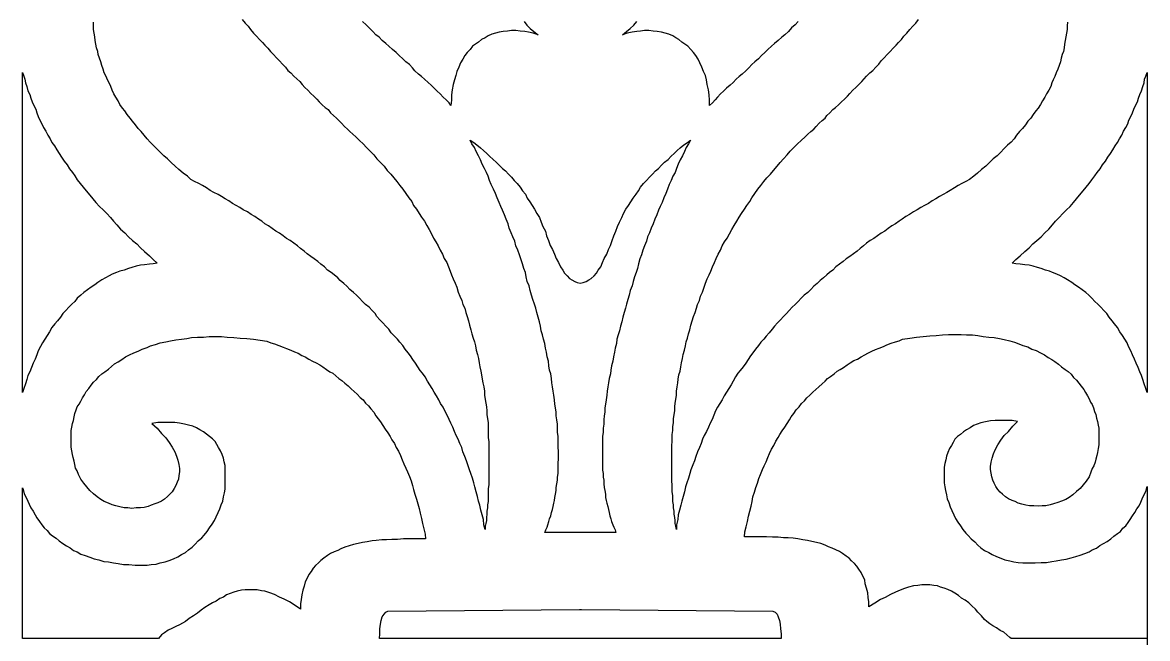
# Model space of a CAD drawing. Extents: x -372 to 372, y -358 to 358.
# Drawn here: x 242.8 to 312.5, y -77.1 to -39 of the extents above; entities that cross this region are included whole.
import ezdxf

# ---------------------------------------------------------------- set-up
doc = ezdxf.new("R2010")
doc.units = 0
doc.layers.add('LAYER_1', color=18, linetype='CONTINUOUS')
doc.layers.add('LAYER_2', color=4, linetype='CONTINUOUS')

msp = doc.modelspace()

# ---------------------------------------------------------------- linework, layer by layer
at = {"layer": 'LAYER_1'}
for points in [[(256.43, -38.823), (256.617, -39.05), (256.803, -39.244), (256.952, -39.439), (257.138, -39.666), (257.325, -39.861), (257.511, -40.055), (257.697, -40.25), (257.846, -40.412), (258.033, -40.606), (258.182, -40.801), (258.368, -40.996), (258.554, -41.19), (258.741, -41.385), (258.927, -41.579), (259.113, -41.774), (259.262, -41.969), (259.449, -42.131), (259.635, -42.325), (259.821, -42.488), (260.008, -42.65), (260.157, -42.844), (260.306, -43.039), (260.492, -43.201), (260.678, -43.396), (260.865, -43.558), (261.051, -43.752), (261.2, -43.915), (261.386, -44.109), (261.573, -44.271), (261.759, -44.401), (261.908, -44.596), (262.094, -44.758), (262.281, -44.92), (262.43, -45.082), (262.579, -45.244), (262.765, -45.439), (262.951, -45.601), (263.101, -45.763), (263.287, -45.925), (263.473, -46.088), (263.697, -46.315), (263.92, -46.509), (264.144, -46.736), (264.367, -46.963), (264.591, -47.19), (264.777, -47.45), (265.001, -47.677), (265.225, -47.904), (265.411, -48.163), (265.634, -48.39), (265.821, -48.617), (266.007, -48.844), (266.193, -49.104), (266.38, -49.331), (266.566, -49.59), (266.752, -49.85), (266.939, -50.077), (267.05, -50.336), (267.237, -50.563), (267.386, -50.823), (267.535, -51.05), (267.721, -51.309), (267.87, -51.569), (268.019, -51.828), (268.168, -52.088), (268.28, -52.347), (268.429, -52.574), (268.578, -52.834), (268.69, -53.093), (268.839, -53.353), (268.951, -53.612), (269.1, -53.871), (269.212, -54.131), (269.323, -54.39), (269.398, -54.617), (269.51, -54.877), (269.622, -55.136), (269.733, -55.396), (269.808, -55.688), (269.92, -55.947), (270.031, -56.207), (270.106, -56.466), (270.218, -56.693), (270.292, -56.953), (270.367, -57.212), (270.441, -57.471), (270.516, -57.731), (270.59, -58.023), (270.665, -58.282), (270.739, -58.542), (270.814, -58.769), (270.888, -59.028), (270.926, -59.288), (271, -59.547), (271.075, -59.807), (271.112, -60.066), (271.149, -60.326), (271.224, -60.585), (271.261, -60.812), (271.298, -61.071), (271.336, -61.299), (271.41, -61.558), (271.447, -61.817), (271.447, -62.077), (271.485, -62.336), (271.522, -62.563), (271.559, -62.79), (271.596, -63.05), (271.596, -63.277), (271.634, -63.536), (271.671, -63.763), (271.671, -64.023), (271.671, -64.25), (271.671, -64.509), (271.671, -64.704), (271.708, -64.931), (271.708, -65.19), (271.708, -65.417), (271.708, -65.644), (271.708, -65.872), (271.708, -66.099), (271.708, -66.326), (271.708, -66.553), (271.708, -66.747), (271.708, -66.974), (271.708, -67.201), (271.708, -67.396), (271.708, -67.623), (271.671, -67.85), (271.671, -68.045), (271.671, -68.272), (271.671, -68.466), (271.671, -68.661), (271.634, -68.855), (271.634, -69.05), (271.596, -69.245), (271.596, -69.439), (271.559, -69.634), (271.559, -69.828), (271.522, -70.023), (271.485, -70.185), (271.485, -70.38), (271.41, -70.088), (271.373, -69.763), (271.298, -69.472), (271.224, -69.18), (271.149, -68.888), (271.075, -68.628), (271, -68.336), (270.926, -68.045), (270.851, -67.753), (270.777, -67.493), (270.702, -67.201), (270.59, -66.909), (270.516, -66.682), (270.404, -66.39), (270.33, -66.131), (270.218, -65.872), (270.106, -65.58), (270.031, -65.32), (269.92, -65.061), (269.808, -64.801), (269.696, -64.574), (269.584, -64.315), (269.473, -64.055), (269.361, -63.796), (269.249, -63.569), (269.137, -63.309), (268.988, -63.05), (268.876, -62.823), (268.727, -62.596), (268.615, -62.369), (268.466, -62.109), (268.317, -61.882), (268.206, -61.655), (268.057, -61.428), (267.907, -61.201), (267.758, -60.942), (267.609, -60.715), (267.46, -60.553), (267.311, -60.326), (267.162, -60.099), (267.013, -59.871), (266.864, -59.644), (266.715, -59.45), (266.529, -59.223), (266.38, -58.996), (266.193, -58.801), (266.044, -58.607), (265.858, -58.412), (265.672, -58.217), (265.523, -57.99), (265.336, -57.796), (265.15, -57.601), (264.964, -57.407), (264.777, -57.212), (264.666, -57.017), (264.479, -56.823), (264.293, -56.628), (264.069, -56.466), (263.883, -56.271), (263.697, -56.077), (263.51, -55.882), (263.324, -55.72), (263.101, -55.526), (262.914, -55.331), (262.728, -55.169), (262.504, -54.974), (262.355, -54.812), (262.132, -54.617), (261.945, -54.488), (261.722, -54.326), (261.535, -54.131), (261.312, -53.969), (261.126, -53.807), (260.902, -53.644), (260.678, -53.482), (260.455, -53.32), (260.269, -53.158), (260.045, -52.996), (259.859, -52.834), (259.635, -52.671), (259.411, -52.509), (259.188, -52.38), (258.964, -52.217), (258.741, -52.055), (258.517, -51.925), (258.294, -51.763), (258.07, -51.601), (257.846, -51.471), (257.66, -51.309), (257.437, -51.18), (257.213, -51.017), (256.989, -50.888), (256.766, -50.725), (256.505, -50.596), (256.281, -50.466), (256.058, -50.336), (255.834, -50.207), (255.611, -50.044), (255.387, -49.915), (255.163, -49.785), (254.94, -49.655), (254.679, -49.525), (254.455, -49.396), (254.232, -49.234), (253.971, -49.104), (253.747, -48.974), (253.487, -48.844), (253.263, -48.715), (253.039, -48.52), (252.779, -48.325), (252.518, -48.098), (252.294, -47.904), (252.033, -47.677), (251.81, -47.45), (251.586, -47.255), (251.363, -47.028), (251.139, -46.834), (250.915, -46.607), (250.729, -46.412), (250.543, -46.217), (250.357, -45.99), (250.17, -45.763), (249.984, -45.569), (249.835, -45.342), (249.649, -45.115), (249.5, -44.92), (249.313, -44.693), (249.164, -44.466), (249.015, -44.304), (248.866, -44.077), (248.754, -43.85), (248.605, -43.623), (248.493, -43.428), (248.382, -43.201), (248.307, -42.974), (248.195, -42.747), (248.084, -42.552), (248.009, -42.358), (247.897, -42.131), (247.823, -41.904), (247.748, -41.677), (247.674, -41.45), (247.599, -41.223), (247.525, -40.996), (247.487, -40.801), (247.413, -40.574), (247.376, -40.347), (247.338, -40.12), (247.301, -39.893), (247.264, -39.666), (247.226, -39.439), (247.226, -39.212), (247.226, -38.985)], [(273.907, -38.952), (274.056, -39.179), (274.279, -39.374), (274.503, -39.569), (274.764, -39.763), (274.466, -39.666), (274.168, -39.601), (273.944, -39.569), (273.646, -39.536), (273.385, -39.504), (273.124, -39.504), (272.863, -39.536), (272.603, -39.569), (272.342, -39.601), (272.118, -39.666), (271.895, -39.731), (271.671, -39.828), (271.485, -39.958), (271.261, -40.055), (271.075, -40.217), (270.888, -40.347), (270.702, -40.477), (270.553, -40.671), (270.367, -40.866), (270.218, -41.061), (270.106, -41.288), (269.957, -41.515), (269.845, -41.774), (269.733, -42.034), (269.659, -42.293), (269.584, -42.552), (269.51, -42.844), (269.435, -43.169), (269.398, -43.493), (269.398, -43.817), (269.361, -44.142), (269.249, -43.979), (269.063, -43.785), (268.876, -43.623), (268.69, -43.428), (268.504, -43.266), (268.317, -43.071), (268.131, -42.877), (267.945, -42.715), (267.721, -42.52), (267.535, -42.358), (267.349, -42.196), (267.125, -42.001), (266.976, -41.806), (266.79, -41.612), (266.566, -41.45), (266.38, -41.255), (266.156, -41.061), (265.97, -40.866), (265.746, -40.671), (265.523, -40.477), (265.336, -40.315), (265.113, -40.12), (264.926, -39.925), (264.703, -39.763), (264.517, -39.569), (264.293, -39.342), (264.107, -39.147), (263.883, -38.952)], [(290.861, -38.952), (290.675, -39.147), (290.452, -39.342), (290.265, -39.569), (290.042, -39.763), (289.855, -39.925), (289.632, -40.12), (289.408, -40.315), (289.222, -40.477), (288.998, -40.671), (288.812, -40.866), (288.588, -41.061), (288.402, -41.255), (288.179, -41.45), (287.992, -41.612), (287.806, -41.806), (287.62, -42.001), (287.396, -42.196), (287.21, -42.358), (287.023, -42.52), (286.837, -42.715), (286.651, -42.877), (286.427, -43.071), (286.241, -43.266), (286.055, -43.428), (285.868, -43.623), (285.719, -43.785), (285.57, -43.979), (285.384, -44.142), (285.384, -43.817), (285.347, -43.493), (285.309, -43.169), (285.235, -42.844), (285.198, -42.552), (285.123, -42.293), (285.011, -42.034), (284.899, -41.774), (284.788, -41.515), (284.676, -41.288), (284.527, -41.061), (284.378, -40.866), (284.229, -40.671), (284.042, -40.477), (283.856, -40.347), (283.67, -40.217), (283.483, -40.055), (283.297, -39.958), (283.111, -39.828), (282.85, -39.731), (282.626, -39.666), (282.403, -39.601), (282.142, -39.569), (281.881, -39.536), (281.62, -39.504), (281.359, -39.504), (281.099, -39.536), (280.875, -39.569), (280.577, -39.601), (280.279, -39.666), (279.981, -39.763), (280.242, -39.569), (280.465, -39.374), (280.689, -39.179), (280.875, -38.952)], [(307.555, -38.985), (307.518, -39.212), (307.518, -39.439), (307.481, -39.666), (307.444, -39.893), (307.406, -40.12), (307.369, -40.347), (307.332, -40.574), (307.295, -40.801), (307.22, -40.996), (307.145, -41.223), (307.108, -41.45), (307.034, -41.677), (306.959, -41.904), (306.847, -42.131), (306.773, -42.358), (306.661, -42.552), (306.587, -42.747), (306.512, -42.974), (306.4, -43.201), (306.251, -43.428), (306.139, -43.623), (305.99, -43.85), (305.879, -44.077), (305.729, -44.304), (305.58, -44.466), (305.431, -44.693), (305.282, -44.92), (305.096, -45.115), (304.947, -45.342), (304.761, -45.569), (304.574, -45.763), (304.388, -45.99), (304.239, -46.217), (304.053, -46.412), (303.829, -46.607), (303.605, -46.834), (303.419, -47.028), (303.196, -47.255), (302.935, -47.45), (302.711, -47.677), (302.488, -47.904), (302.227, -48.098), (301.966, -48.325), (301.742, -48.52), (301.481, -48.715), (301.258, -48.844), (300.997, -48.974), (300.773, -49.104), (300.55, -49.234), (300.289, -49.396), (300.065, -49.525), (299.842, -49.655), (299.618, -49.785), (299.395, -49.915), (299.171, -50.044), (298.948, -50.207), (298.687, -50.336), (298.463, -50.466), (298.24, -50.596), (298.016, -50.725), (297.755, -50.888), (297.532, -51.017), (297.308, -51.18), (297.122, -51.309), (296.898, -51.471), (296.675, -51.601), (296.451, -51.763), (296.227, -51.925), (296.004, -52.055), (295.78, -52.217), (295.557, -52.38), (295.333, -52.509), (295.109, -52.671), (294.923, -52.834), (294.7, -52.996), (294.513, -53.158), (294.29, -53.32), (294.066, -53.482), (293.843, -53.644), (293.656, -53.807), (293.433, -53.969), (293.209, -54.131), (293.023, -54.326), (292.799, -54.488), (292.65, -54.617), (292.427, -54.812), (292.24, -54.974), (292.054, -55.169), (291.83, -55.331), (291.644, -55.526), (291.458, -55.72), (291.234, -55.882), (291.048, -56.077), (290.861, -56.271), (290.675, -56.466), (290.489, -56.628), (290.303, -56.823), (290.153, -57.017), (289.967, -57.212), (289.781, -57.407), (289.595, -57.601), (289.408, -57.796), (289.259, -57.99), (289.073, -58.217), (288.887, -58.412), (288.738, -58.607), (288.551, -58.801), (288.402, -58.996), (288.216, -59.223), (288.067, -59.45), (287.918, -59.644), (287.769, -59.871), (287.62, -60.099), (287.471, -60.326), (287.284, -60.553), (287.135, -60.715), (286.986, -60.942), (286.837, -61.201), (286.725, -61.428), (286.576, -61.655), (286.427, -61.882), (286.278, -62.109), (286.166, -62.369), (286.017, -62.596), (285.868, -62.823), (285.756, -63.05), (285.645, -63.309), (285.533, -63.569), (285.421, -63.796), (285.309, -64.055), (285.198, -64.315), (285.048, -64.574), (284.937, -64.801), (284.862, -65.061), (284.75, -65.32), (284.639, -65.58), (284.527, -65.872), (284.452, -66.131), (284.34, -66.39), (284.229, -66.682), (284.154, -66.909), (284.08, -67.201), (283.968, -67.493), (283.893, -67.753), (283.819, -68.045), (283.744, -68.336), (283.67, -68.628), (283.595, -68.888), (283.521, -69.18), (283.446, -69.472), (283.409, -69.763), (283.334, -70.088), (283.334, -70.38), (283.297, -70.185), (283.26, -70.023), (283.26, -69.828), (283.223, -69.634), (283.185, -69.439), (283.185, -69.245), (283.148, -69.05), (283.148, -68.855), (283.111, -68.661), (283.111, -68.466), (283.111, -68.272), (283.074, -68.045), (283.074, -67.85), (283.074, -67.623), (283.036, -67.396), (283.036, -67.201), (283.036, -66.974), (283.036, -66.747), (283.036, -66.553), (283.036, -66.326), (283.036, -66.099), (283.036, -65.872), (283.036, -65.644), (283.036, -65.417), (283.036, -65.19), (283.074, -64.931), (283.074, -64.704), (283.074, -64.509), (283.111, -64.25), (283.111, -64.023), (283.148, -63.763), (283.148, -63.536), (283.185, -63.277), (283.223, -63.05), (283.223, -62.79), (283.26, -62.563), (283.297, -62.336), (283.334, -62.077), (283.334, -61.817), (283.372, -61.558), (283.409, -61.299), (283.446, -61.071), (283.483, -60.812), (283.558, -60.585), (283.595, -60.326), (283.632, -60.066), (283.707, -59.807), (283.744, -59.547), (283.819, -59.288), (283.893, -59.028), (283.931, -58.769), (284.005, -58.542), (284.08, -58.282), (284.154, -58.023), (284.229, -57.731), (284.303, -57.471), (284.378, -57.212), (284.49, -56.953), (284.564, -56.693), (284.639, -56.466), (284.75, -56.207), (284.825, -55.947), (284.937, -55.688), (285.048, -55.396), (285.123, -55.136), (285.235, -54.877), (285.347, -54.617), (285.458, -54.39), (285.57, -54.131), (285.682, -53.871), (285.794, -53.612), (285.906, -53.353), (286.055, -53.093), (286.166, -52.834), (286.315, -52.574), (286.464, -52.347), (286.614, -52.088), (286.763, -51.828), (286.912, -51.569), (287.061, -51.309), (287.21, -51.05), (287.359, -50.823), (287.545, -50.563), (287.694, -50.336), (287.88, -50.077), (287.992, -49.85), (288.179, -49.59), (288.365, -49.331), (288.551, -49.104), (288.738, -48.844), (288.924, -48.617), (289.147, -48.39), (289.334, -48.163), (289.557, -47.904), (289.744, -47.677), (289.967, -47.45), (290.191, -47.19), (290.377, -46.963), (290.601, -46.736), (290.824, -46.509), (291.048, -46.315), (291.309, -46.088), (291.458, -45.925), (291.644, -45.763), (291.83, -45.601), (291.979, -45.439), (292.166, -45.244), (292.352, -45.082), (292.538, -44.92), (292.65, -44.758), (292.836, -44.596), (293.023, -44.401), (293.172, -44.271), (293.358, -44.109), (293.544, -43.915), (293.731, -43.752), (293.917, -43.558), (294.066, -43.396), (294.252, -43.201), (294.439, -43.039), (294.625, -42.844), (294.811, -42.65), (294.96, -42.488), (295.109, -42.325), (295.296, -42.131), (295.482, -41.969), (295.668, -41.774), (295.855, -41.579), (296.004, -41.385), (296.19, -41.19), (296.376, -40.996), (296.563, -40.801), (296.749, -40.606), (296.935, -40.412), (297.084, -40.25), (297.271, -40.055), (297.42, -39.861), (297.606, -39.666), (297.792, -39.439), (297.979, -39.244), (298.165, -39.05), (298.314, -38.823)]]:
    msp.add_lwpolyline(points, dxfattribs=at)
for points in [[(242.904, -42.325), (242.978, -42.52), (243.016, -42.747), (243.09, -42.974), (243.165, -43.234), (243.277, -43.461), (243.351, -43.688), (243.426, -43.915), (243.537, -44.142), (243.649, -44.369), (243.724, -44.596), (243.798, -44.823), (243.91, -45.05), (244.022, -45.277), (244.134, -45.504), (244.283, -45.731), (244.394, -45.99), (244.544, -46.217), (244.655, -46.444), (244.804, -46.639), (244.953, -46.898), (245.102, -47.125), (245.252, -47.352), (245.401, -47.58), (245.587, -47.807), (245.736, -48.066), (245.922, -48.293), (246.071, -48.488), (246.22, -48.747), (246.407, -48.974), (246.593, -49.201), (246.779, -49.428), (247.003, -49.688), (247.189, -49.915), (247.376, -50.142), (247.599, -50.401), (247.823, -50.596), (248.046, -50.823), (248.27, -51.082), (248.456, -51.309), (248.68, -51.536), (248.903, -51.796), (249.164, -52.023), (249.388, -52.282), (249.649, -52.509), (249.909, -52.704), (250.133, -52.963), (250.394, -53.19), (250.692, -53.45), (250.915, -53.677), (251.176, -53.904), (250.915, -53.936), (250.692, -53.969), (250.394, -54.001), (250.133, -54.034), (249.872, -54.098), (249.611, -54.163), (249.388, -54.228), (249.127, -54.326), (248.866, -54.39), (248.642, -54.488), (248.382, -54.585), (248.195, -54.682), (247.972, -54.812), (247.748, -54.942), (247.487, -55.104), (247.301, -55.234), (247.077, -55.396), (246.854, -55.558), (246.63, -55.72), (246.444, -55.882), (246.22, -56.077), (246.071, -56.271), (245.885, -56.434), (245.699, -56.628), (245.512, -56.823), (245.326, -57.017), (245.177, -57.244), (244.991, -57.471), (244.842, -57.666), (244.655, -57.893), (244.506, -58.153), (244.357, -58.38), (244.208, -58.607), (244.059, -58.834), (243.947, -59.061), (243.798, -59.32), (243.724, -59.58), (243.612, -59.839), (243.5, -60.099), (243.388, -60.358), (243.277, -60.617), (243.165, -60.844), (243.09, -61.104), (243.016, -61.363), (242.904, -61.655), (242.83, -61.913), (242.83, -42.098)], [(312.474, -61.913), (312.4, -61.655), (312.288, -61.363), (312.213, -61.104), (312.139, -60.844), (312.027, -60.617), (311.915, -60.358), (311.803, -60.099), (311.692, -59.839), (311.58, -59.58), (311.468, -59.32), (311.319, -59.061), (311.244, -58.834), (311.095, -58.607), (310.946, -58.38), (310.797, -58.153), (310.648, -57.893), (310.462, -57.666), (310.313, -57.471), (310.126, -57.244), (309.977, -57.017), (309.791, -56.823), (309.605, -56.628), (309.418, -56.434), (309.232, -56.271), (309.046, -56.077), (308.86, -55.882), (308.673, -55.72), (308.45, -55.558), (308.226, -55.396), (308.003, -55.234), (307.816, -55.104), (307.555, -54.942), (307.332, -54.812), (307.108, -54.682), (306.885, -54.585), (306.624, -54.488), (306.437, -54.39), (306.177, -54.326), (305.916, -54.228), (305.692, -54.163), (305.431, -54.098), (305.171, -54.034), (304.91, -54.001), (304.612, -53.969), (304.351, -53.936), (304.127, -53.904), (304.351, -53.677), (304.612, -53.45), (304.91, -53.19), (305.171, -52.963), (305.394, -52.704), (305.655, -52.509), (305.916, -52.282), (306.139, -52.023), (306.4, -51.796), (306.624, -51.536), (306.81, -51.309), (307.034, -51.082), (307.257, -50.823), (307.481, -50.596), (307.704, -50.401), (307.928, -50.142), (308.114, -49.915), (308.301, -49.688), (308.524, -49.428), (308.71, -49.201), (308.897, -48.974), (309.046, -48.747), (309.232, -48.488), (309.381, -48.293), (309.568, -48.066), (309.717, -47.807), (309.903, -47.58), (310.052, -47.352), (310.201, -47.125), (310.35, -46.898), (310.499, -46.639), (310.648, -46.444), (310.76, -46.217), (310.909, -45.99), (311.021, -45.731), (311.17, -45.504), (311.282, -45.277), (311.356, -45.05), (311.468, -44.823), (311.58, -44.596), (311.654, -44.369), (311.766, -44.142), (311.878, -43.915), (311.952, -43.688), (312.027, -43.461), (312.139, -43.234), (312.213, -42.974), (312.288, -42.747), (312.325, -42.52), (312.4, -42.325), (312.474, -42.098)], [(284.08, -46.509), (283.931, -46.736), (283.819, -46.996), (283.707, -47.255), (283.558, -47.515), (283.446, -47.774), (283.334, -48.034), (283.26, -48.293), (283.111, -48.52), (282.999, -48.78), (282.887, -49.039), (282.775, -49.331), (282.664, -49.59), (282.552, -49.85), (282.44, -50.142), (282.328, -50.401), (282.216, -50.628), (282.105, -50.92), (281.993, -51.18), (281.881, -51.471), (281.769, -51.731), (281.658, -52.023), (281.546, -52.282), (281.471, -52.542), (281.359, -52.834), (281.248, -53.093), (281.173, -53.385), (281.061, -53.644), (280.987, -53.936), (280.912, -54.228), (280.838, -54.488), (280.726, -54.747), (280.651, -55.039), (280.577, -55.298), (280.465, -55.59), (280.391, -55.882), (280.316, -56.142), (280.242, -56.434), (280.167, -56.693), (280.092, -56.953), (280.018, -57.244), (279.943, -57.536), (279.869, -57.796), (279.794, -58.088), (279.72, -58.347), (279.645, -58.607), (279.608, -58.866), (279.534, -59.158), (279.496, -59.417), (279.422, -59.709), (279.384, -59.969), (279.31, -60.261), (279.273, -60.52), (279.235, -60.747), (279.161, -61.039), (279.124, -61.299), (279.086, -61.558), (279.049, -61.817), (279.012, -62.077), (278.975, -62.369), (278.937, -62.628), (278.9, -62.855), (278.9, -63.115), (278.863, -63.342), (278.826, -63.601), (278.826, -63.861), (278.788, -64.12), (278.788, -64.38), (278.751, -64.607), (278.751, -64.834), (278.751, -65.061), (278.751, -65.32), (278.751, -65.547), (278.751, -65.774), (278.751, -66.034), (278.751, -66.261), (278.751, -66.488), (278.751, -66.715), (278.788, -66.909), (278.788, -67.136), (278.826, -67.331), (278.826, -67.558), (278.863, -67.785), (278.9, -67.98), (278.937, -68.207), (278.937, -68.401), (278.975, -68.596), (279.012, -68.758), (279.086, -68.953), (279.124, -69.147), (279.161, -69.342), (279.198, -69.536), (279.273, -69.731), (279.31, -69.893), (279.384, -70.088), (279.459, -70.25), (279.534, -70.412), (279.571, -70.574), (275.174, -70.574), (275.248, -70.412), (275.323, -70.25), (275.36, -70.088), (275.435, -69.893), (275.472, -69.731), (275.546, -69.536), (275.584, -69.342), (275.658, -69.147), (275.695, -68.953), (275.733, -68.758), (275.77, -68.596), (275.807, -68.401), (275.844, -68.207), (275.882, -67.98), (275.882, -67.785), (275.919, -67.558), (275.956, -67.331), (275.956, -67.136), (275.994, -66.909), (275.994, -66.715), (275.994, -66.488), (275.994, -66.261), (276.031, -66.034), (276.031, -65.774), (276.031, -65.547), (275.994, -65.32), (275.994, -65.061), (275.994, -64.834), (275.994, -64.607), (275.956, -64.38), (275.956, -64.12), (275.956, -63.861), (275.919, -63.601), (275.882, -63.342), (275.882, -63.115), (275.844, -62.855), (275.807, -62.628), (275.77, -62.369), (275.733, -62.077), (275.695, -61.817), (275.658, -61.558), (275.621, -61.299), (275.584, -61.039), (275.546, -60.747), (275.472, -60.52), (275.435, -60.261), (275.397, -59.969), (275.323, -59.709), (275.286, -59.417), (275.211, -59.158), (275.174, -58.866), (275.099, -58.607), (275.025, -58.347), (274.95, -58.088), (274.913, -57.796), (274.838, -57.536), (274.764, -57.244), (274.689, -56.953), (274.615, -56.693), (274.54, -56.434), (274.428, -56.142), (274.354, -55.882), (274.279, -55.59), (274.205, -55.298), (274.093, -55.039), (274.019, -54.747), (273.981, -54.488), (273.87, -54.228), (273.795, -53.936), (273.683, -53.644), (273.609, -53.385), (273.497, -53.093), (273.385, -52.834), (273.311, -52.542), (273.199, -52.282), (273.087, -52.023), (272.975, -51.731), (272.901, -51.471), (272.789, -51.18), (272.677, -50.92), (272.565, -50.628), (272.454, -50.401), (272.342, -50.142), (272.23, -49.85), (272.118, -49.59), (272.006, -49.331), (271.857, -49.039), (271.746, -48.78), (271.671, -48.52), (271.559, -48.293), (271.447, -48.034), (271.298, -47.774), (271.187, -47.515), (271.075, -47.255), (270.926, -46.996), (270.814, -46.736), (270.665, -46.509), (270.553, -46.282), (270.777, -46.444), (270.963, -46.574), (271.187, -46.769), (271.373, -46.931), (271.596, -47.125), (271.746, -47.288), (271.969, -47.482), (272.155, -47.644), (272.342, -47.839), (272.565, -48.034), (272.752, -48.196), (272.938, -48.39), (273.124, -48.585), (273.273, -48.78), (273.46, -48.974), (273.646, -49.201), (273.795, -49.428), (273.981, -49.623), (274.093, -49.882), (274.242, -50.109), (274.391, -50.336), (274.54, -50.563), (274.689, -50.823), (274.838, -51.082), (274.95, -51.374), (275.062, -51.634), (275.211, -51.925), (275.286, -52.217), (275.397, -52.509), (275.509, -52.801), (275.658, -53.061), (275.77, -53.353), (275.882, -53.612), (276.031, -53.871), (276.143, -54.131), (276.292, -54.326), (276.403, -54.52), (276.552, -54.682), (276.702, -54.844), (276.851, -54.942), (277.037, -55.039), (277.186, -55.104), (277.372, -55.136), (277.559, -55.104), (277.745, -55.039), (277.894, -54.942), (278.043, -54.844), (278.229, -54.682), (278.378, -54.52), (278.49, -54.326), (278.639, -54.131), (278.751, -53.871), (278.863, -53.612), (279.012, -53.353), (279.124, -53.061), (279.235, -52.801), (279.347, -52.509), (279.459, -52.217), (279.571, -51.925), (279.683, -51.634), (279.794, -51.374), (279.943, -51.082), (280.055, -50.823), (280.204, -50.563), (280.353, -50.336), (280.502, -50.109), (280.651, -49.882), (280.838, -49.623), (280.987, -49.428), (281.099, -49.201), (281.285, -48.974), (281.471, -48.78), (281.658, -48.585), (281.844, -48.39), (282.03, -48.196), (282.216, -48.034), (282.403, -47.839), (282.589, -47.644), (282.813, -47.482), (282.999, -47.288), (283.185, -47.125), (283.372, -46.931), (283.558, -46.769), (283.782, -46.574), (284.005, -46.444), (284.191, -46.282)], [(255.499, -58.477), (255.909, -58.509), (256.319, -58.542), (256.729, -58.574), (257.138, -58.607), (257.548, -58.671), (257.958, -58.736), (258.219, -58.834), (258.443, -58.899), (258.703, -58.996), (258.964, -59.093), (259.188, -59.19), (259.449, -59.288), (259.672, -59.385), (259.896, -59.482), (260.119, -59.612), (260.343, -59.709), (260.567, -59.839), (260.79, -59.969), (261.014, -60.066), (261.237, -60.196), (261.424, -60.326), (261.647, -60.488), (261.871, -60.617), (262.057, -60.715), (262.243, -60.877), (262.43, -61.039), (262.616, -61.169), (262.802, -61.331), (262.989, -61.493), (263.175, -61.688), (263.361, -61.85), (263.548, -62.012), (263.734, -62.207), (263.92, -62.369), (264.069, -62.563), (264.256, -62.726), (264.405, -62.92), (264.591, -63.115), (264.703, -63.342), (264.852, -63.536), (265.001, -63.731), (265.15, -63.958), (265.299, -64.185), (265.448, -64.412), (265.597, -64.639), (265.709, -64.834), (265.858, -65.061), (265.97, -65.32), (266.119, -65.547), (266.231, -65.807), (266.342, -66.066), (266.454, -66.326), (266.566, -66.585), (266.678, -66.812), (266.79, -67.104), (266.901, -67.363), (266.976, -67.655), (267.05, -67.915), (267.125, -68.207), (267.237, -68.499), (267.311, -68.79), (267.386, -69.082), (267.46, -69.374), (267.535, -69.699), (267.609, -70.023), (267.684, -70.347), (267.758, -70.672), (267.796, -70.963), (266.417, -70.963), (266.044, -70.996), (265.709, -70.996), (265.374, -71.028), (265.075, -71.028), (264.74, -71.061), (264.479, -71.093), (264.181, -71.158), (263.883, -71.19), (263.622, -71.255), (263.324, -71.32), (263.063, -71.385), (262.802, -71.482), (262.542, -71.58), (262.355, -71.677), (262.132, -71.774), (261.908, -71.872), (261.722, -72.001), (261.498, -72.163), (261.312, -72.293), (261.163, -72.455), (260.977, -72.618), (260.827, -72.78), (260.716, -72.974), (260.567, -73.169), (260.455, -73.396), (260.343, -73.623), (260.269, -73.882), (260.194, -74.142), (260.119, -74.434), (260.082, -74.726), (260.045, -74.985), (260.045, -75.309), (259.71, -75.082), (259.374, -74.855), (259.039, -74.693), (258.741, -74.563), (258.443, -74.401), (258.145, -74.304), (257.846, -74.207), (257.623, -74.174), (257.362, -74.109), (256.617, -74.109), (256.393, -74.142), (256.132, -74.207), (255.909, -74.272), (255.685, -74.336), (255.462, -74.434), (255.275, -74.563), (255.052, -74.661), (254.828, -74.823), (254.605, -74.92), (254.381, -75.05), (254.12, -75.212), (253.897, -75.374), (253.673, -75.569), (253.412, -75.731), (253.151, -75.893), (252.928, -76.088), (252.741, -76.185), (252.555, -76.282), (252.331, -76.38), (252.071, -76.509), (251.847, -76.607), (251.623, -76.769), (251.437, -76.899), (251.251, -77.126), (251.25, -77.129), (242.831, -77.129), (242.831, -67.805), (242.867, -67.915), (242.941, -68.174), (243.053, -68.401), (243.165, -68.628), (243.239, -68.823), (243.351, -69.05), (243.5, -69.245), (243.612, -69.472), (243.724, -69.666), (243.873, -69.893), (244.022, -70.088), (244.171, -70.282), (244.357, -70.445), (244.506, -70.639), (244.693, -70.769), (244.916, -70.931), (245.102, -71.093), (245.326, -71.255), (245.55, -71.385), (245.773, -71.515), (245.997, -71.677), (246.22, -71.774), (246.444, -71.904), (246.705, -72.001), (247.003, -72.099), (247.264, -72.196), (247.562, -72.261), (247.86, -72.358), (248.158, -72.39), (248.456, -72.455), (248.754, -72.488), (249.09, -72.553), (249.425, -72.553), (249.798, -72.585), (250.543, -72.585), (250.804, -72.553), (251.102, -72.52), (251.363, -72.455), (251.661, -72.39), (251.922, -72.293), (252.182, -72.196), (252.443, -72.066), (252.667, -71.936), (252.928, -71.807), (253.114, -71.645), (253.338, -71.482), (253.524, -71.288), (253.71, -71.093), (253.934, -70.899), (254.083, -70.736), (254.269, -70.509), (254.418, -70.282), (254.567, -70.055), (254.716, -69.828), (254.828, -69.601), (254.94, -69.342), (255.052, -69.115), (255.126, -68.855), (255.238, -68.628), (255.275, -68.369), (255.35, -68.109), (255.387, -67.882), (255.387, -67.623), (255.387, -67.363), (255.387, -67.104), (255.387, -66.877), (255.387, -66.65), (255.387, -66.423), (255.313, -66.196), (255.275, -65.969), (255.201, -65.742), (255.089, -65.515), (254.977, -65.32), (254.865, -65.126), (254.754, -64.931), (254.605, -64.769), (254.418, -64.639), (254.232, -64.477), (254.046, -64.347), (253.822, -64.217), (253.598, -64.088), (253.375, -63.99), (253.114, -63.926), (252.853, -63.861), (252.555, -63.796), (252.257, -63.763), (251.214, -63.763), (250.841, -63.828), (251.176, -64.12), (251.437, -64.444), (251.698, -64.704), (251.922, -64.996), (252.108, -65.288), (252.257, -65.58), (252.369, -65.839), (252.443, -66.099), (252.518, -66.358), (252.555, -66.617), (252.555, -66.812), (252.518, -67.039), (252.481, -67.266), (252.406, -67.461), (252.331, -67.655), (252.22, -67.85), (252.108, -68.045), (251.959, -68.207), (251.81, -68.336), (251.623, -68.499), (251.437, -68.628), (251.214, -68.726), (251.027, -68.79), (250.804, -68.888), (250.617, -68.953), (250.357, -69.017), (250.133, -69.05), (249.872, -69.05), (249.611, -69.082), (249.35, -69.05), (249.127, -69.05), (248.866, -68.985), (248.605, -68.92), (248.382, -68.855), (248.158, -68.758), (247.897, -68.661), (247.674, -68.531), (247.45, -68.369), (247.226, -68.174), (247.003, -67.98), (246.817, -67.753), (246.63, -67.526), (246.444, -67.266), (246.295, -66.974), (246.22, -66.747), (246.109, -66.585), (246.071, -66.358), (246.034, -66.163), (245.96, -65.936), (245.922, -65.742), (245.885, -65.515), (245.848, -65.288), (245.848, -65.093), (245.848, -64.866), (245.848, -64.672), (245.848, -64.477), (245.848, -64.25), (245.885, -64.055), (245.922, -63.828), (245.997, -63.634), (246.034, -63.407), (246.071, -63.212), (246.146, -62.985), (246.22, -62.79), (246.332, -62.628), (246.444, -62.434), (246.556, -62.239), (246.668, -62.044), (246.779, -61.85), (246.928, -61.655), (247.077, -61.461), (247.226, -61.266), (247.413, -61.104), (247.562, -60.909), (247.748, -60.747), (247.934, -60.617), (248.158, -60.455), (248.344, -60.293), (248.531, -60.131), (248.754, -60.001), (248.978, -59.871), (249.201, -59.709), (249.462, -59.58), (249.723, -59.45), (249.984, -59.353), (250.245, -59.223), (250.543, -59.126), (250.766, -59.028), (251.065, -58.931), (251.363, -58.834), (251.698, -58.769), (251.996, -58.704), (252.331, -58.639), (252.667, -58.607), (253.002, -58.574), (253.3, -58.509), (253.673, -58.477), (254.046, -58.477), (254.381, -58.444), (255.163, -58.444)], [(301.287, -58.344), (301.66, -58.344), (301.995, -58.376), (302.33, -58.441), (302.666, -58.474), (303.001, -58.506), (303.336, -58.571), (303.634, -58.636), (303.97, -58.701), (304.268, -58.798), (304.529, -58.895), (304.79, -58.993), (305.088, -59.09), (305.349, -59.22), (305.609, -59.317), (305.87, -59.447), (306.131, -59.576), (306.355, -59.738), (306.578, -59.868), (306.765, -59.998), (306.988, -60.16), (307.174, -60.322), (307.398, -60.484), (307.584, -60.614), (307.771, -60.776), (307.92, -60.971), (308.106, -61.133), (308.255, -61.328), (308.404, -61.522), (308.553, -61.717), (308.665, -61.911), (308.777, -62.106), (308.889, -62.301), (308.963, -62.495), (309.075, -62.657), (309.149, -62.852), (309.224, -63.079), (309.298, -63.274), (309.336, -63.501), (309.41, -63.695), (309.448, -63.922), (309.485, -64.117), (309.485, -64.344), (309.485, -64.539), (309.485, -64.733), (309.485, -64.96), (309.485, -65.155), (309.448, -65.382), (309.41, -65.609), (309.373, -65.803), (309.298, -66.03), (309.261, -66.225), (309.187, -66.452), (309.075, -66.614), (309, -66.841), (308.889, -67.133), (308.702, -67.393), (308.516, -67.62), (308.33, -67.847), (308.106, -68.041), (307.882, -68.236), (307.659, -68.398), (307.435, -68.528), (307.174, -68.625), (306.951, -68.722), (306.69, -68.787), (306.466, -68.852), (306.206, -68.917), (305.982, -68.917), (305.721, -68.949), (305.46, -68.917), (305.2, -68.917), (304.976, -68.884), (304.715, -68.82), (304.492, -68.755), (304.305, -68.657), (304.119, -68.593), (303.895, -68.495), (303.709, -68.366), (303.523, -68.203), (303.374, -68.074), (303.225, -67.912), (303.113, -67.717), (303.001, -67.522), (302.926, -67.328), (302.852, -67.133), (302.815, -66.906), (302.777, -66.679), (302.777, -66.484), (302.815, -66.225), (302.889, -65.966), (302.964, -65.706), (303.076, -65.447), (303.225, -65.155), (303.411, -64.863), (303.634, -64.571), (303.895, -64.311), (304.156, -63.987), (304.454, -63.695), (304.119, -63.63), (303.076, -63.63), (302.777, -63.663), (302.479, -63.728), (302.181, -63.793), (301.958, -63.857), (301.734, -63.955), (301.51, -64.084), (301.287, -64.214), (301.101, -64.344), (300.914, -64.506), (300.728, -64.636), (300.579, -64.798), (300.467, -64.993), (300.355, -65.187), (300.244, -65.382), (300.132, -65.609), (300.057, -65.836), (300.02, -66.063), (299.945, -66.29), (299.908, -66.517), (299.908, -66.744), (299.908, -66.971), (299.908, -67.23), (299.908, -67.49), (299.945, -67.749), (299.983, -67.976), (300.057, -68.236), (300.094, -68.495), (300.206, -68.722), (300.281, -68.982), (300.393, -69.209), (300.504, -69.468), (300.616, -69.695), (300.765, -69.922), (300.914, -70.149), (301.063, -70.376), (301.25, -70.603), (301.399, -70.766), (301.585, -70.96), (301.809, -71.155), (301.995, -71.349), (302.181, -71.512), (302.405, -71.674), (302.666, -71.803), (302.889, -71.933), (303.15, -72.063), (303.411, -72.16), (303.672, -72.257), (303.97, -72.322), (304.231, -72.387), (304.492, -72.42), (304.79, -72.452), (305.535, -72.452), (305.908, -72.42), (306.243, -72.42), (306.578, -72.355), (306.839, -72.322), (307.174, -72.257), (307.473, -72.225), (307.771, -72.128), (308.069, -72.063), (308.33, -71.966), (308.628, -71.868), (308.889, -71.771), (309.075, -71.641), (309.336, -71.544), (309.559, -71.382), (309.783, -71.252), (310.006, -71.122), (310.23, -70.96), (310.416, -70.798), (310.64, -70.636), (310.826, -70.506), (310.975, -70.312), (311.162, -70.149), (311.311, -69.955), (311.422, -69.76), (311.572, -69.533), (311.721, -69.339), (311.832, -69.112), (311.981, -68.917), (312.093, -68.69), (312.168, -68.495), (312.28, -68.268), (312.391, -68.041), (312.466, -67.782), (312.484, -67.725), (312.485, -77.129), (304.052, -77.129), (303.97, -77.058), (303.784, -76.895), (303.597, -76.733), (303.374, -76.636), (303.15, -76.474), (302.926, -76.344), (302.74, -76.214), (302.554, -76.085), (302.405, -75.955), (302.218, -75.728), (301.995, -75.501), (301.846, -75.306), (301.622, -75.112), (301.436, -74.917), (301.212, -74.755), (300.989, -74.625), (300.802, -74.463), (300.579, -74.333), (300.355, -74.203), (300.132, -74.106), (299.908, -74.009), (299.685, -73.944), (299.498, -73.879), (299.275, -73.847), (299.014, -73.814), (298.529, -73.814), (298.269, -73.847), (298.008, -73.879), (297.71, -73.944), (297.449, -74.041), (297.188, -74.139), (296.89, -74.268), (296.592, -74.398), (296.256, -74.593), (295.958, -74.722), (295.623, -74.949), (295.25, -75.176), (295.25, -74.852), (295.213, -74.593), (295.176, -74.301), (295.101, -74.009), (295.027, -73.749), (294.989, -73.49), (294.878, -73.263), (294.766, -73.036), (294.617, -72.841), (294.505, -72.647), (294.356, -72.485), (294.17, -72.322), (294.021, -72.16), (293.834, -72.03), (293.611, -71.868), (293.424, -71.739), (293.201, -71.641), (292.977, -71.544), (292.754, -71.447), (292.53, -71.349), (292.269, -71.252), (292.008, -71.187), (291.71, -71.122), (291.449, -71.057), (291.151, -71.025), (290.853, -70.96), (290.555, -70.928), (290.257, -70.895), (289.959, -70.895), (289.624, -70.863), (289.288, -70.863), (288.916, -70.83), (287.537, -70.83), (287.574, -70.539), (287.649, -70.214), (287.723, -69.89), (287.798, -69.566), (287.872, -69.241), (287.947, -68.949), (288.021, -68.657), (288.059, -68.366), (288.17, -68.074), (288.245, -67.782), (288.357, -67.522), (288.431, -67.23), (288.543, -66.971), (288.655, -66.679), (288.767, -66.452), (288.878, -66.193), (288.99, -65.933), (289.102, -65.674), (289.214, -65.414), (289.363, -65.187), (289.475, -64.928), (289.624, -64.701), (289.735, -64.506), (289.884, -64.279), (290.033, -64.052), (290.183, -63.825), (290.332, -63.598), (290.443, -63.403), (290.592, -63.209), (290.741, -62.982), (290.928, -62.787), (291.077, -62.593), (291.263, -62.43), (291.412, -62.236), (291.599, -62.074), (291.785, -61.879), (291.971, -61.717), (292.157, -61.555), (292.344, -61.36), (292.53, -61.198), (292.679, -61.036), (292.865, -60.906), (293.089, -60.744), (293.275, -60.582), (293.462, -60.484), (293.685, -60.355), (293.909, -60.193), (294.095, -60.063), (294.319, -59.933), (294.542, -59.836), (294.766, -59.706), (294.989, -59.576), (295.176, -59.479), (295.437, -59.349), (295.66, -59.252), (295.884, -59.155), (296.145, -59.057), (296.368, -58.96), (296.629, -58.863), (296.89, -58.766), (297.113, -58.701), (297.337, -58.603), (297.784, -58.538), (298.194, -58.474), (298.604, -58.441), (299.014, -58.409), (299.424, -58.376), (299.796, -58.344), (300.169, -58.311), (300.952, -58.311)], [(289.296, -75.439), (289.445, -75.504), (289.557, -75.634), (289.632, -75.796), (289.706, -76.023), (289.744, -76.25), (289.781, -76.542), (289.818, -76.834), (289.818, -77.129), (264.935, -77.129), (264.964, -76.834), (264.964, -76.542), (265.001, -76.25), (265.038, -76.023), (265.113, -75.796), (265.225, -75.634), (265.336, -75.504), (265.448, -75.439), (277.335, -75.342), (277.447, -75.342)]]:
    msp.add_lwpolyline(points, close=True, dxfattribs=at)
at = {"layer": 'LAYER_2'}
msp.add_lwpolyline([(312.484, -77.129), (312.502, -120.663)], dxfattribs=at)

doc.saveas('drawing.dxf')
